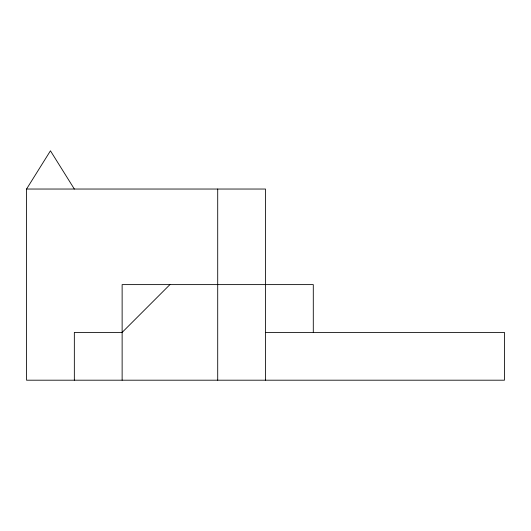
<?xml version="1.0" encoding="UTF-8"?>
<svg xmlns="http://www.w3.org/2000/svg" width="531" height="531" viewBox="0 0 531 531"><rect width="100%" height="100%" fill="white"/><g stroke="black" fill="none" stroke-linecap="round" stroke-linejoin="round"><path stroke-width="0.8" d="M265.5 332.406L504.45 332.406L504.45 380.196L26.55 380.196L26.55 189.036L50.445 150.804L74.34 189.036M169.92 284.616L122.13 332.406L74.34 332.406L74.34 380.196M26.55 189.036L265.5 189.036L265.5 380.196M313.29 332.406L313.29 284.616L122.13 284.616L122.13 380.196M217.71 189.036L217.71 380.196"/></g></svg>
